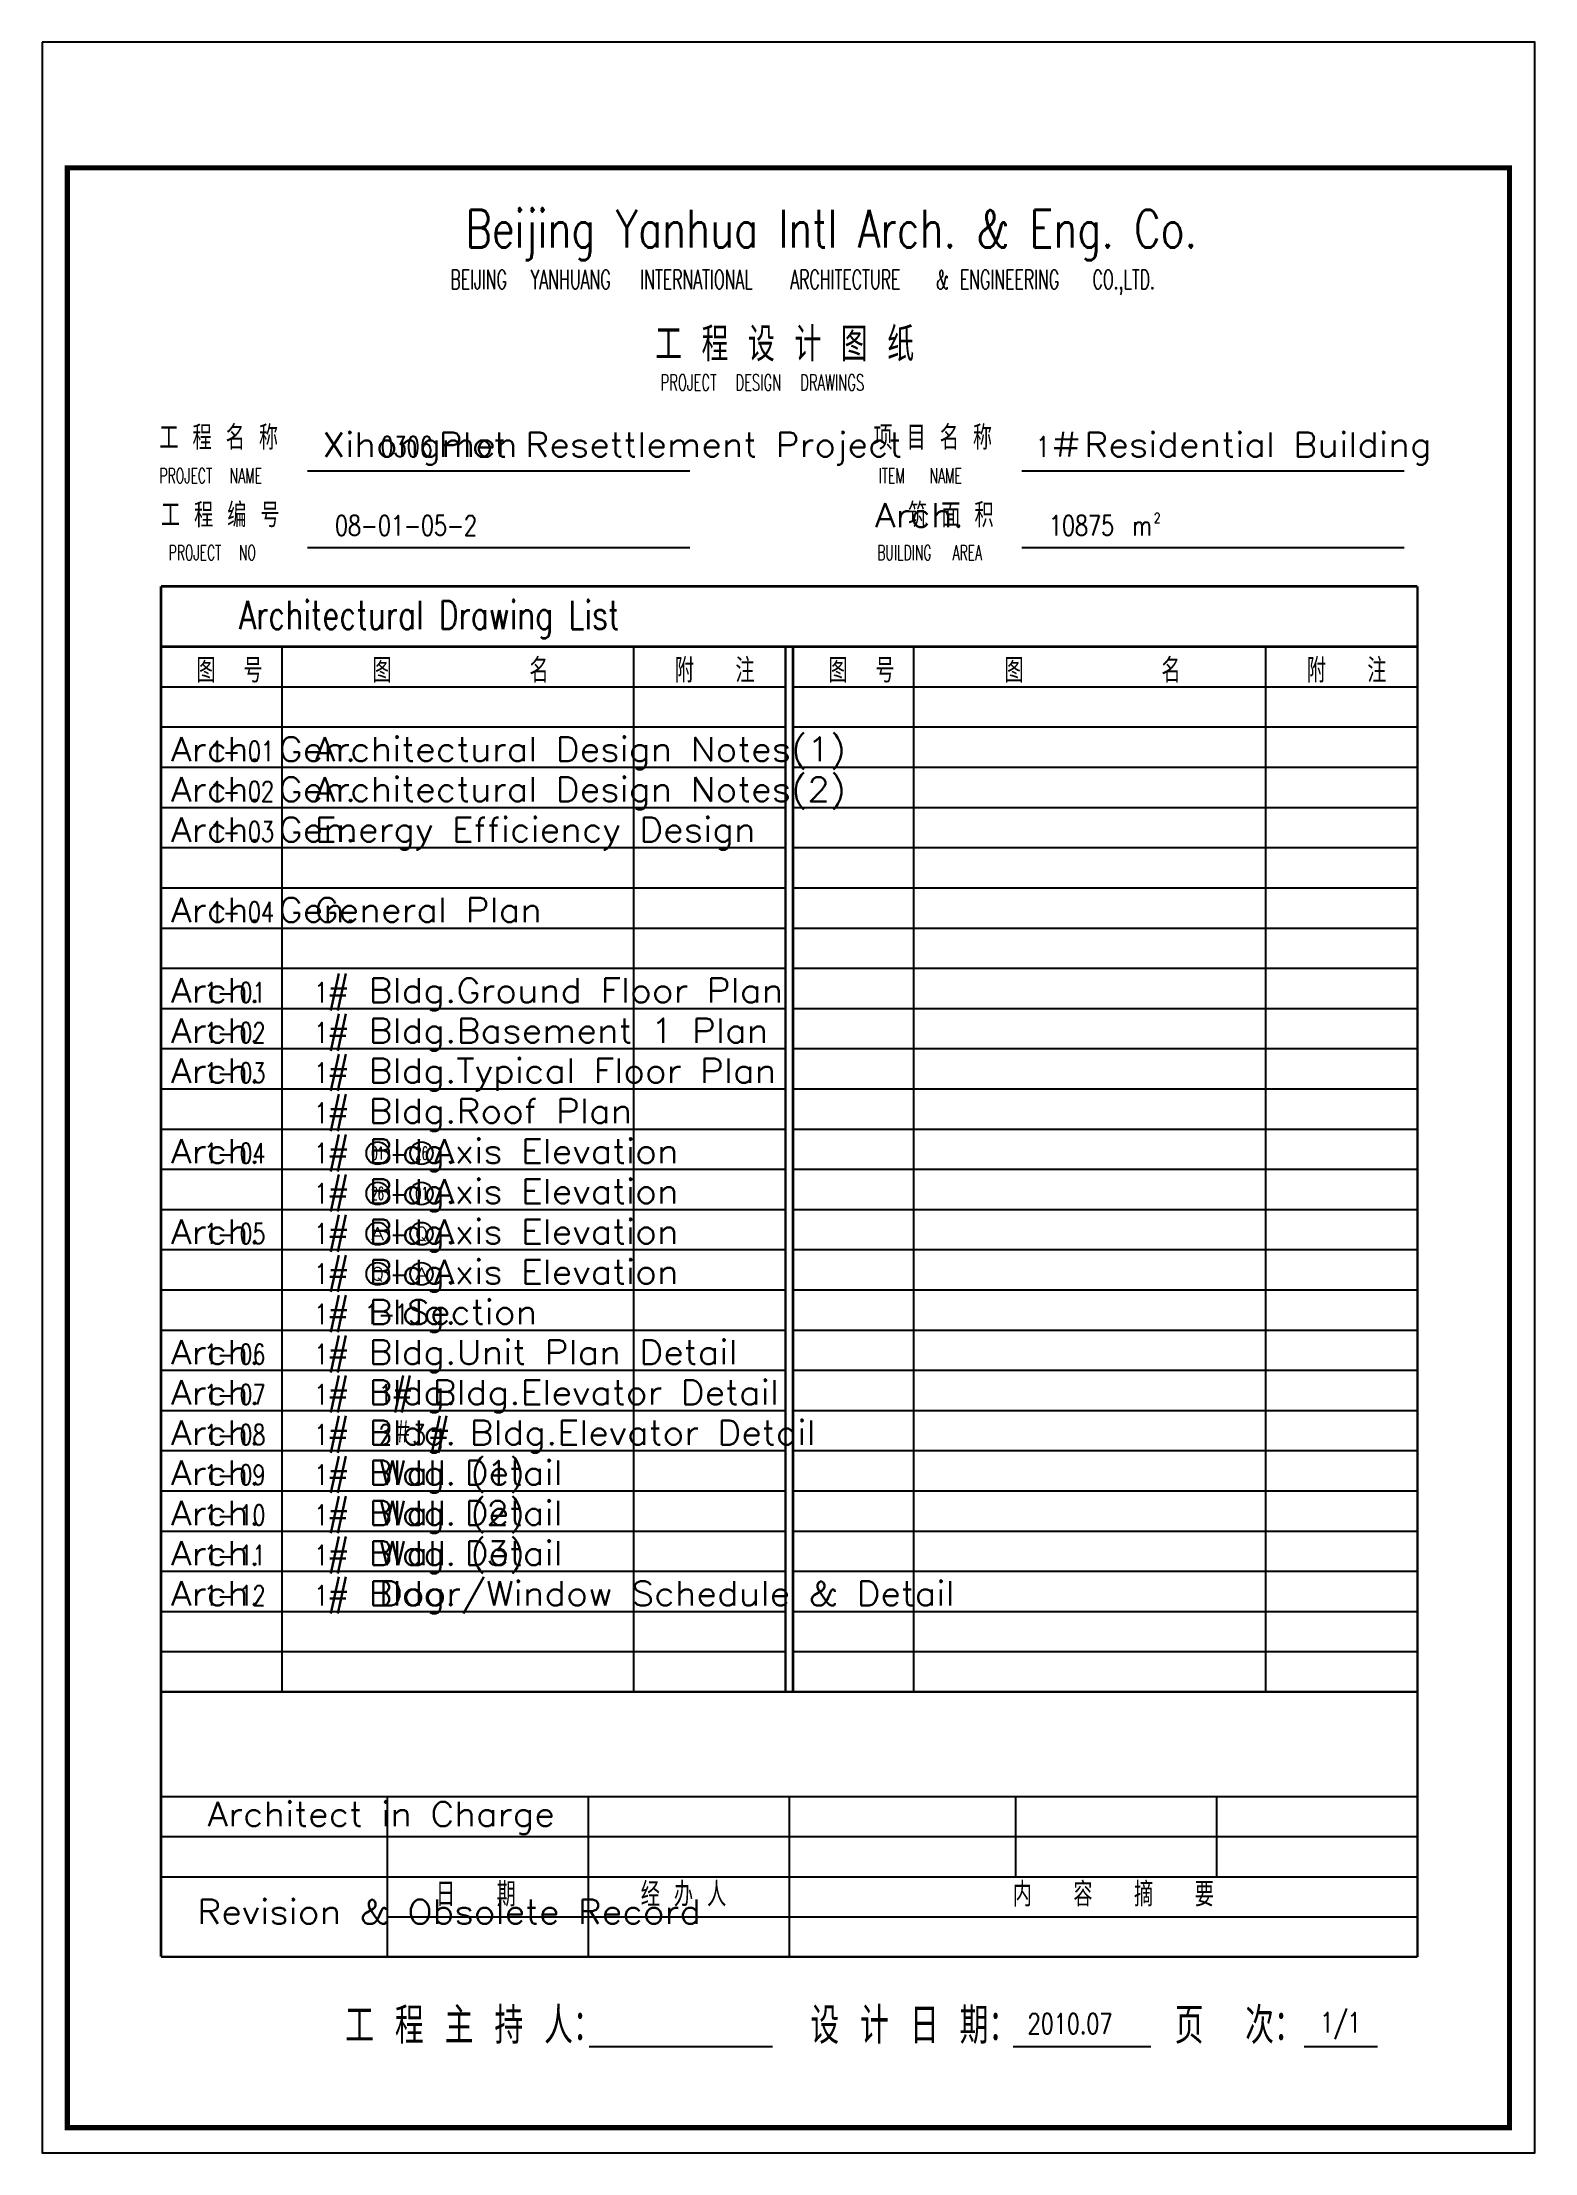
# Model space of a CAD drawing. Extents: x -300116 to -279114, y -147692 to -117992.
import ezdxf
from ezdxf.enums import TextEntityAlignment as Align

# ---------------------------------------------------------------- set-up
doc = ezdxf.new("R2010")
doc.units = 0
doc.header["$LTSCALE"] = 500
doc.header["$MEASUREMENT"] = 0
doc.layers.get('0').update_dxf_attribs({"linetype": 'CONTINUOUS'})
doc.layers.add('PUB_TEXT', color=7, linetype='CONTINUOUS')
doc.layers.add('TEXT', color=7, linetype='CONTINUOUS')
doc.styles.add('_COMPLEX', font='COMPLEX.shx', dxfattribs={"width": 0.6})
doc.styles.add('_HZTXT', font='SIMPLEX', dxfattribs={"width": 1.1, "bigfont": 'GBCBIG'})
doc.styles.add('TONGJI-FONT', font='simplex.shx', dxfattribs={"width": 0.65})

# ---------------------------------------------------------------- blocks, each defined once
blk = doc.blocks.new('炎黄A3目录')
for p, q in [((2365, 9173), (27365, 9173)), ((2365, 7093), (27365, 7093)), ((6865, 7093), (6865, 3900)), ((10865, 7093), (10865, 3900)), ((14865, 7093), (14865, 3900)), ((19365, 7093), (19365, 5493)), ((23365, 7093), (23365, 5493)), ((27365, 7093), (27365, 3900)), ((2365, 6293), (27365, 6293)), ((2365, 5493), (27365, 5493)), ((6865, 4693), (27365, 4693)), ((10882, 2117), (14531, 2117)), ((19322, 2117), (22062, 2117)), ((25112, 2117), (26572, 2117))]:
    blk.add_line(p, q)
blk.add_lwpolyline([(0, 42000), (0, 0), (29700, 0), (29700, 42000)], close=True)
at = {"color": 1, "const_width": 100}
blk.add_lwpolyline([(500, 39500), (500, 500), (29200, 500), (29200, 39500)], close=True, dxfattribs=at)
at = {"const_width": 50}
for points in [[(2365, 31173), (27365, 31173)], [(2365, 31173), (2365, 3900)], [(27365, 31173), (27365, 3900)], [(2365, 29973), (14940, 29973)], [(14790, 29973), (14790, 9173)], [(14940, 29973), (27365, 29973)], [(14940, 29973), (14940, 9173)], [(2365, 9173), (27365, 9173)], [(2365, 3900), (27365, 3900)]]:
    blk.add_lwpolyline(points, dxfattribs=at)
at = {"layer": 'PUB_TEXT'}
for p, q in [((5282, 33473), (12890, 33473)), ((19490, 33473), (27098, 33473)), ((5282, 31943), (12890, 31943)), ((19490, 31943), (27098, 31943)), ((4765, 29973), (4765, 9173)), ((11765, 29973), (11765, 9173)), ((17340, 29973), (17340, 9173)), ((24340, 29973), (24340, 9173)), ((2365, 29173), (14790, 29173)), ((14940, 29173), (27365, 29173)), ((2365, 28373), (14790, 28373)), ((14940, 28373), (27365, 28373)), ((2365, 27573), (14790, 27573)), ((14940, 27573), (27365, 27573)), ((2365, 26773), (14790, 26773)), ((14940, 26773), (27365, 26773)), ((2365, 25973), (14790, 25973)), ((14940, 25973), (27365, 25973)), ((2365, 25173), (14790, 25173)), ((14940, 25173), (27365, 25173)), ((2365, 24373), (14790, 24373)), ((14940, 24373), (27365, 24373)), ((2365, 23573), (14790, 23573)), ((14940, 23573), (27365, 23573)), ((2365, 22773), (14790, 22773)), ((14940, 22773), (27365, 22773)), ((2365, 21973), (14790, 21973)), ((14940, 21973), (27365, 21973)), ((2365, 21173), (14790, 21173)), ((14940, 21173), (27365, 21173)), ((2365, 20373), (14790, 20373)), ((14940, 20373), (27365, 20373)), ((2365, 19573), (14790, 19573)), ((14940, 19573), (27365, 19573)), ((2365, 18773), (14790, 18773)), ((14940, 18773), (27365, 18773)), ((2365, 17973), (14790, 17973)), ((14940, 17973), (27365, 17973)), ((2365, 17173), (14790, 17173)), ((14940, 17173), (27365, 17173)), ((2365, 16373), (14790, 16373)), ((14940, 16373), (27365, 16373)), ((2365, 15573), (14790, 15573)), ((14940, 15573), (27365, 15573)), ((2365, 14773), (14790, 14773)), ((14940, 14773), (27365, 14773)), ((2365, 13973), (14790, 13973)), ((14940, 13973), (27365, 13973)), ((2365, 13173), (14790, 13173)), ((14940, 13173), (27365, 13173)), ((2365, 12373), (14790, 12373)), ((14940, 12373), (27365, 12373)), ((2365, 11573), (14790, 11573)), ((14940, 11573), (27365, 11573)), ((2365, 10773), (14790, 10773)), ((14940, 10773), (27365, 10773)), ((2365, 9973), (14790, 9973)), ((14940, 9973), (27365, 9973))]:
    blk.add_line(p, q, dxfattribs=at)
for s, height, style, width, p in [('Beijing Yanhua Intl Arch. & Eng. Co.', 751.05, 'TONGJI-FONT', 0.78, (8421, 37913)), ('BEIJING', 380, '_COMPLEX', 0.6, (8123, 37088)), ('YANHUANG', 380, '_COMPLEX', 0.6, (9719, 37088)), ('INTERNATIONAL', 380, '_COMPLEX', 0.6, (11901, 37088)), ('ARCHITECTURE', 380, '_COMPLEX', 0.6, (14887, 37088)), ('&', 380, '_COMPLEX', 0.6, (17785, 37088)), ('ENGINEERING', 380, '_COMPLEX', 0.6, (18263, 37088)), ('CO.,LTD.', 380, '_COMPLEX', 0.6, (20901, 37088)), ('工', 675, '_HZTXT', 1.1, (12197, 35651)), ('程', 675, '_HZTXT', 1.1, (13120, 35651)), ('设', 675, '_HZTXT', 1.1, (14044, 35651)), ('计', 675, '_HZTXT', 1.1, (14968, 35651)), ('图', 675, '_HZTXT', 1.1, (15892, 35651)), ('纸', 675, '_HZTXT', 1.1, (16816, 35651)), ('PROJECT', 320, '_COMPLEX', 0.6, (12303, 35067)), ('DESIGN', 320, '_COMPLEX', 0.6, (13793, 35067)), ('DRAWINGS', 320, '_COMPLEX', 0.6, (15082, 35067)), ('工', 482, '_HZTXT', 1.1, (2331, 33890)), ('程', 482, '_HZTXT', 1.1, (2991, 33890)), ('名', 482, '_HZTXT', 1.1, (3651, 33890)), ('称', 482, '_HZTXT', 1.1, (4311, 33890)), ('项', 482, '_HZTXT', 1.1, (16539, 33890)), ('目', 482, '_HZTXT', 1.1, (17199, 33890)), ('名', 482, '_HZTXT', 1.1, (17859, 33890)), ('称', 482, '_HZTXT', 1.1, (18519, 33890)), ('PROJECT', 300, '_COMPLEX', 0.6, (2333, 33222)), ('NAME', 300, '_COMPLEX', 0.6, (3730, 33222)), ('ITEM', 300, '_COMPLEX', 0.6, (16646, 33222)), ('NAME', 300, '_COMPLEX', 0.6, (17658, 33222)), ('工', 482, '_HZTXT', 1.1, (2362, 32348)), ('程', 482, '_HZTXT', 1.1, (3022, 32348)), ('编', 482, '_HZTXT', 1.1, (3682, 32348)), ('号', 482, '_HZTXT', 1.1, (4342, 32348)), ('Arch.', 482.3, 'TONGJI-FONT', 1.1, (16570, 32348)), ('筑', 482, '_HZTXT', 1.1, (17230, 32348)), ('面', 482, '_HZTXT', 1.1, (17890, 32348)), ('积', 482, '_HZTXT', 1.1, (18550, 32348)), ('PROJECT', 300, '_COMPLEX', 0.6, (2516, 31693)), ('NO', 300, '_COMPLEX', 0.6, (3913, 31693)), ('BUILDING', 300, '_COMPLEX', 0.6, (16615, 31693)), ('AREA', 300, '_COMPLEX', 0.6, (18115, 31693)), ('Architectural Drawing List', 563.29, 'TONGJI-FONT', 0.78, (3915, 30320)), ('图', 482, '_HZTXT', 1.1, (3069, 29257)), ('号', 482, '_HZTXT', 1.1, (4003, 29257)), ('图', 482, '_HZTXT', 1.1, (6572, 29257)), ('名', 482, '_HZTXT', 1.1, (9695, 29257)), ('附', 482, '_HZTXT', 1.1, (12587, 29257)), ('注', 482, '_HZTXT', 1.1, (13794, 29257)), ('图', 482, '_HZTXT', 1.1, (15644, 29257)), ('号', 482, '_HZTXT', 1.1, (16578, 29257)), ('图', 482, '_HZTXT', 1.1, (19147, 29257)), ('名', 482, '_HZTXT', 1.1, (22270, 29257)), ('附', 482, '_HZTXT', 1.1, (25162, 29257)), ('注', 482, '_HZTXT', 1.1, (26369, 29257)), ('Architect in Charge', 482.27, 'TONGJI-FONT', 1.1, (3290, 6499)), ('Revision & Obsolete Record', 482.27, 'TONGJI-FONT', 1.1, (3086, 4556)), ('日', 482, '_HZTXT', 1.1, (7834, 4902)), ('期', 482, '_HZTXT', 1.1, (9042, 4902)), ('经', 482, '_HZTXT', 1.1, (11910, 4902)), ('办', 482, '_HZTXT', 1.1, (12570, 4902)), ('人', 482, '_HZTXT', 1.1, (13230, 4902)), ('内', 482, '_HZTXT', 1.1, (19311, 4902)), ('容', 482, '_HZTXT', 1.1, (20518, 4902)), ('摘', 482, '_HZTXT', 1.1, (21725, 4902)), ('要', 482, '_HZTXT', 1.1, (22933, 4902)), ('程', 723, '_HZTXT', 1.1, (7018, 2169)), ('主', 723, '_HZTXT', 1.1, (8008, 2169)), ('持', 723, '_HZTXT', 1.1, (8998, 2169)), ('人：', 723.4, '_HZTXT', 1.1, (9987, 2169)), ('设', 723, '_HZTXT', 1.1, (15286, 2169)), ('计', 723, '_HZTXT', 1.1, (16276, 2169)), ('期：', 723.4, '_HZTXT', 1.1, (18255, 2169)), ('次：', 723.4, '_HZTXT', 1.1, (23937, 2169)), ('工', 723, '_HZTXT', 1.1, (6028, 2169)), ('日', 723, '_HZTXT', 1.1, (17266, 2169)), ('页', 723, '_HZTXT', 1.1, (22537, 2169))]:
    blk.add_text(s, height=height, dxfattribs=dict(at, style=style, width=width)).set_placement(p)

msp = doc.modelspace()

# ---------------------------------------------------------------- linework, layer by layer
at = {"layer": 'TEXT'}
for centre in [(-295396, -133626), (-294778, -133626), (-295396, -134192), (-294778, -134192), (-295396, -134758), (-294778, -134758), (-295396, -135323), (-294778, -135323)]:
    msp.add_circle(centre, 159, dxfattribs=at)

# ---------------------------------------------------------------- block references
at = {"xscale": 0.7071428571428591, "yscale": 0.7071428571428591, "zscale": 0.7071428571428591}
msp.add_blockref('炎黄A3目录', (-300116, -147692), dxfattribs=at)

# ---------------------------------------------------------------- texts
at = {"layer": 'PUB_TEXT'}
for s, height, style, width, p in [('Xihongmen', 341, 'TONGJI-FONT', 1.1, (-296174, -123825)), ('0306', 282.9, '_HZTXT', 0.75625, (-295355, -123825)), ('Plot Resettlement Project', 341.03, 'TONGJI-FONT', 1.1, (-294540, -123825)), ('1', 283, '_HZTXT', 0.75625, (-286127, -123825)), ('＃Residential Building', 341.03, 'TONGJI-FONT', 1.1, (-285964, -123825)), ('08-01-05-2', 282.9, '_HZTXT', 0.75625, (-295997, -124934)), ('10875', 282.9, '_HZTXT', 0.75625, (-285950, -124934)), ('2', 141, '_HZTXT', 0.75625, (-284473, -124757)), ('m', 283, '_HZTXT', 0.75625, (-284779, -124934)), ('2010.07', 282.9, '_HZTXT', 0.75625, (-286249, -146017)), ('1/1', 282.9, '_HZTXT', 0.75625, (-282131, -146000))]:
    msp.add_text(s, height=height, dxfattribs=dict(at, style=style, width=width)).set_placement(p)
at = {"layer": 'TEXT'}
for s, height, style, width, p in [('Architectural Design Notes(1)', 341.03, 'TONGJI-FONT', 1.1, (-296282, -128111)), ('Arch. Gen.', 341, 'TONGJI-FONT', 1.1, (-298301, -128111)), ('1-', 282.9, '_HZTXT', 0.75625, (-297755, -128111)), ('01', 282.9, '_HZTXT', 0.75625, (-297221, -128111)), ('Architectural Design Notes(2)', 341.03, 'TONGJI-FONT', 1.1, (-296282, -128676)), ('Arch. Gen.', 341, 'TONGJI-FONT', 1.1, (-298301, -128676)), ('1-', 282.9, '_HZTXT', 0.75625, (-297755, -128676)), ('02', 282.9, '_HZTXT', 0.75625, (-297221, -128676)), ('Energy Efficiency Design', 341.03, 'TONGJI-FONT', 1.1, (-296282, -129242)), ('Arch. Gen.', 341, 'TONGJI-FONT', 1.1, (-298301, -129242)), ('1-', 282.9, '_HZTXT', 0.75625, (-297755, -129242)), ('03', 282.9, '_HZTXT', 0.75625, (-297221, -129242)), ('Arch. Gen.', 341, 'TONGJI-FONT', 1.1, (-298301, -130373)), ('General Plan', 341.03, 'TONGJI-FONT', 1.1, (-296282, -130373)), ('1-', 282.9, '_HZTXT', 0.75625, (-297755, -130373)), ('04', 282.9, '_HZTXT', 0.75625, (-297221, -130373)), ('Arch.', 341, 'TONGJI-FONT', 1.1, (-298301, -131505)), ('1-', 282.9, '_HZTXT', 0.75625, (-297835, -131505)), ('01', 282.9, '_HZTXT', 0.75625, (-297341, -131505)), ('1', 283, '_HZTXT', 0.75625, (-296282, -131505)), ('# Bldg.Ground Floor Plan', 341.03, 'TONGJI-FONT', 1.1, (-296119, -131505)), ('Arch.', 341, 'TONGJI-FONT', 1.1, (-298301, -132071)), ('1-', 282.9, '_HZTXT', 0.75625, (-297835, -132071)), ('02', 282.9, '_HZTXT', 0.75625, (-297341, -132071)), ('1', 283, '_HZTXT', 0.75625, (-296282, -132071)), ('# Bldg.Basement 1 Plan', 341.03, 'TONGJI-FONT', 1.1, (-296119, -132071)), ('Arch.', 341, 'TONGJI-FONT', 1.1, (-298301, -132636)), ('1-', 282.9, '_HZTXT', 0.75625, (-297835, -132636)), ('03', 282.9, '_HZTXT', 0.75625, (-297341, -132636)), ('1', 283, '_HZTXT', 0.75625, (-296282, -132636)), ('# Bldg.Typical Floor Plan', 341.03, 'TONGJI-FONT', 1.1, (-296119, -132636)), ('1', 283, '_HZTXT', 0.75625, (-296282, -133202)), ('# Bldg.Roof Plan', 341.03, 'TONGJI-FONT', 1.1, (-296119, -133202)), ('Arch.', 341, 'TONGJI-FONT', 1.1, (-298301, -133768)), ('1-', 282.9, '_HZTXT', 0.75625, (-297835, -133768)), ('04', 282.9, '_HZTXT', 0.75625, (-297341, -133768)), ('1', 283, '_HZTXT', 0.75625, (-296282, -133768)), ('# Bldg.', 341, 'TONGJI-FONT', 1.1, (-296119, -133768)), ('-', 283, '_HZTXT', 0.75625, (-295219, -133768)), ('Axis Elevation', 341.03, 'TONGJI-FONT', 1.1, (-294601, -133768)), ('# Bldg.', 341, 'TONGJI-FONT', 1.1, (-296119, -134333)), ('1', 283, '_HZTXT', 0.75625, (-296282, -134333)), ('-', 283, '_HZTXT', 0.75625, (-295219, -134333)), ('Axis Elevation', 341.03, 'TONGJI-FONT', 1.1, (-294601, -134333)), ('# Bldg.', 341, 'TONGJI-FONT', 1.1, (-296119, -134899)), ('Arch.', 341, 'TONGJI-FONT', 1.1, (-298301, -134899)), ('1-', 282.9, '_HZTXT', 0.75625, (-297835, -134899)), ('05', 282.9, '_HZTXT', 0.75625, (-297341, -134899)), ('1', 283, '_HZTXT', 0.75625, (-296282, -134899)), ('-', 283, '_HZTXT', 0.75625, (-295219, -134899)), ('Axis Elevation', 341.03, 'TONGJI-FONT', 1.1, (-294601, -134899)), ('# Bldg.', 341, 'TONGJI-FONT', 1.1, (-296119, -135465)), ('Axis Elevation', 341.03, 'TONGJI-FONT', 1.1, (-294601, -135465)), ('1', 283, '_HZTXT', 0.75625, (-296282, -135465)), ('-', 283, '_HZTXT', 0.75625, (-295219, -135465)), ('# Bldg.', 341, 'TONGJI-FONT', 1.1, (-296119, -136031)), ('Section', 341, 'TONGJI-FONT', 1.1, (-294982, -136031)), ('1', 283, '_HZTXT', 0.75625, (-296282, -136031)), ('1-1', 282.9, '_HZTXT', 0.75625, (-295573, -136031)), ('Arch.', 341, 'TONGJI-FONT', 1.1, (-298301, -136596)), ('1-', 282.9, '_HZTXT', 0.75625, (-297835, -136596)), ('06', 282.9, '_HZTXT', 0.75625, (-297341, -136596)), ('1', 283, '_HZTXT', 0.75625, (-296282, -136596)), ('# Bldg.Unit Plan Detail', 341.03, 'TONGJI-FONT', 1.1, (-296119, -136596)), ('Arch.', 341, 'TONGJI-FONT', 1.1, (-298301, -137162)), ('1-', 282.9, '_HZTXT', 0.75625, (-297835, -137162)), ('07', 282.9, '_HZTXT', 0.75625, (-297341, -137162)), ('1', 283, '_HZTXT', 0.75625, (-296282, -137162)), ('# Bldg.', 341, 'TONGJI-FONT', 1.1, (-296119, -137162)), ('1', 283, '_HZTXT', 0.75625, (-295379, -137162)), ('# Bldg.Elevator Detail', 341.03, 'TONGJI-FONT', 1.1, (-295216, -137162)), ('Arch.', 341, 'TONGJI-FONT', 1.1, (-298301, -137728)), ('1-', 282.9, '_HZTXT', 0.75625, (-297835, -137728)), ('08', 282.9, '_HZTXT', 0.75625, (-297341, -137728)), ('1', 283, '_HZTXT', 0.75625, (-296282, -137728)), ('# Bldg.', 341, 'TONGJI-FONT', 1.1, (-296119, -137728)), ('2', 283, '_HZTXT', 0.75625, (-295379, -137728)), ('＃', 341, '_HZTXT', 1.1, (-295176, -137728)), ('3', 283, '_HZTXT', 0.75625, (-294903, -137728)), ('# Bldg.Elevator Detail', 341.03, 'TONGJI-FONT', 1.1, (-294699, -137728)), ('Arch.', 341, 'TONGJI-FONT', 1.1, (-298301, -138293)), ('1-', 282.9, '_HZTXT', 0.75625, (-297835, -138293)), ('09', 282.9, '_HZTXT', 0.75625, (-297341, -138293)), ('1', 283, '_HZTXT', 0.75625, (-296282, -138293)), ('# Bldg.', 341, 'TONGJI-FONT', 1.1, (-296119, -138293)), ('Wall Detail', 341.03, 'TONGJI-FONT', 1.1, (-295379, -138293)), ('(1)', 341, 'TONGJI-FONT', 1.1, (-294094, -138293)), ('Arch.', 341, 'TONGJI-FONT', 1.1, (-298301, -138859)), ('1-', 282.9, '_HZTXT', 0.75625, (-297835, -138859)), ('10', 282.9, '_HZTXT', 0.75625, (-297341, -138859)), ('1', 283, '_HZTXT', 0.75625, (-296282, -138859)), ('# Bldg.', 341, 'TONGJI-FONT', 1.1, (-296119, -138859)), ('Wall Detail', 341.03, 'TONGJI-FONT', 1.1, (-295379, -138859)), ('(2)', 341, 'TONGJI-FONT', 1.1, (-294094, -138859)), ('Arch.', 341, 'TONGJI-FONT', 1.1, (-298301, -139425)), ('1-', 282.9, '_HZTXT', 0.75625, (-297835, -139425)), ('11', 282.9, '_HZTXT', 0.75625, (-297341, -139425)), ('1', 283, '_HZTXT', 0.75625, (-296282, -139425)), ('# Bldg.', 341, 'TONGJI-FONT', 1.1, (-296119, -139425)), ('Wall Detail', 341.03, 'TONGJI-FONT', 1.1, (-295379, -139425)), ('(3)', 341, 'TONGJI-FONT', 1.1, (-294094, -139425)), ('# Bldg.', 341, 'TONGJI-FONT', 1.1, (-296119, -139991)), ('Door/Window Schedule & Detail', 341.03, 'TONGJI-FONT', 1.1, (-295379, -139991)), ('Arch.', 341, 'TONGJI-FONT', 1.1, (-298301, -139991)), ('1-', 282.9, '_HZTXT', 0.75625, (-297835, -139991)), ('12', 282.9, '_HZTXT', 0.75625, (-297341, -139991)), ('1', 283, '_HZTXT', 0.75625, (-296282, -139991))]:
    msp.add_text(s, height=height, dxfattribs=dict(at, style=style, width=width)).set_placement(p)
at = {"layer": 'TEXT', "style": '_HZTXT'}
for s, width, p, p2 in [('01', 0.84, (-295486, -133716), (-295306, -133716)), ('26', 0.636364, (-294868, -133716), (-294688, -133716)), ('26', 0.636364, (-295486, -134282), (-295306, -134282)), ('01', 0.84, (-294868, -134282), (-294688, -134282)), ('A', 1.3125, (-295486, -134848), (-295306, -134848)), ('Q', 1.3125, (-294868, -134848), (-294688, -134848)), ('Q', 1.3125, (-295486, -135413), (-295306, -135413)), ('A', 1.3125, (-294868, -135413), (-294688, -135413))]:
    msp.add_text(s, height=180, dxfattribs=dict(at, width=width)).set_placement(p, p2, align=Align.FIT)

doc.saveas('drawing.dxf')
